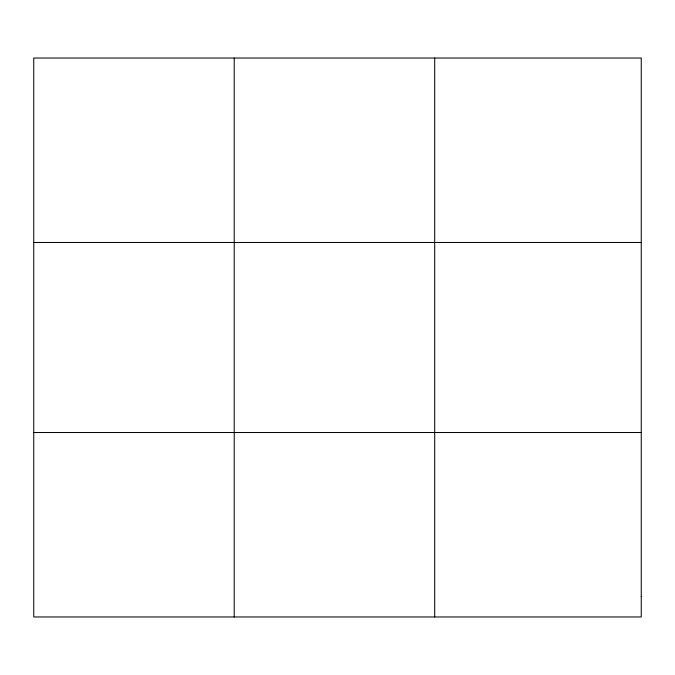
<?xml version="1.0" encoding="UTF-8"?>
<svg xmlns="http://www.w3.org/2000/svg" width="675" height="675" viewBox="0 0 675 675"><rect width="100%" height="100%" fill="white"/><g stroke="black" fill="none" stroke-linecap="round" stroke-linejoin="round"><path stroke-width="1.01" d="M234.225 616.967L234.225 58.033M434.7 616.967L434.7 58.033M33.75 242.477L641.25 242.477M33.75 432.523L641.25 432.523M641.25 596.472L641.25 616.967L33.75 616.967L33.75 58.033L641.25 58.033L641.25 596.472"/></g></svg>
